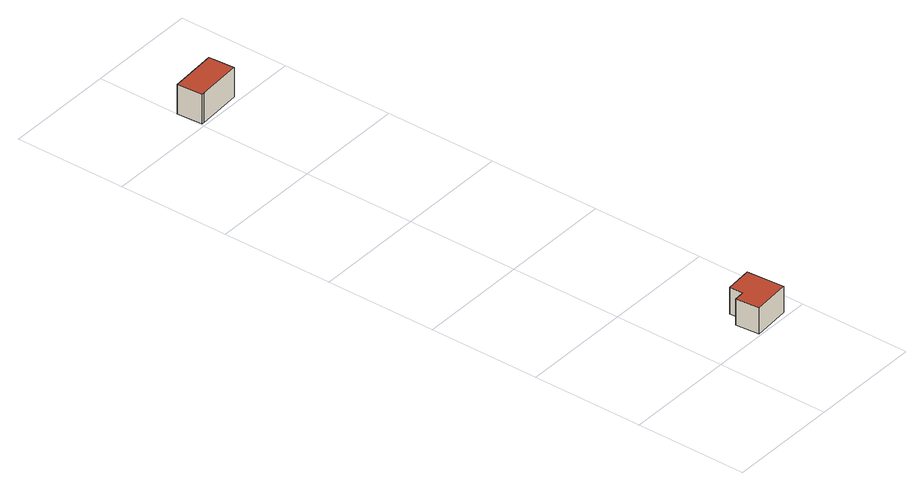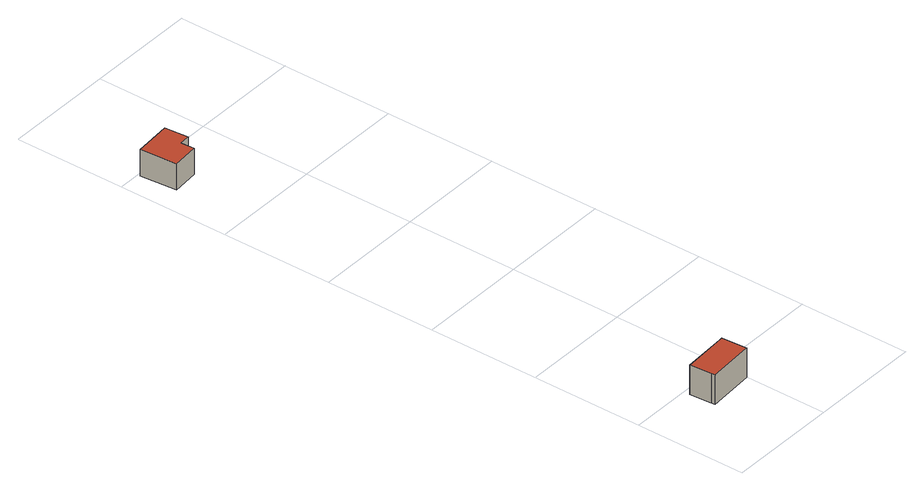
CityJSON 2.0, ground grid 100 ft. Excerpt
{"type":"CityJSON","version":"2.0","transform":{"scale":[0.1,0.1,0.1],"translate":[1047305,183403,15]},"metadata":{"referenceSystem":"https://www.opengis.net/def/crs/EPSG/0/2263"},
"CityObjects":{
"building1":{"type":"Building","attributes":{"name":"Bldg_3210013771","BIN":"4270938"},"geometry":[{"type":"MultiSurface","lod":"2","boundaries":[[[0,1,2,3,4,5]],[[6,7,8,9,10,11]],[[0,5,11,10]],[[1,0,10,9]],[[2,1,9,8]],[[3,2,8,7]],[[4,3,7,6]],[[5,4,6,11]]],"semantics":{"surfaces":[{"type":"RoofSurface","BIN":"4270938"},{"type":"GroundSurface"},{"type":"WallSurface"}],"values":[0,1,2,2,2,2,2,2]}}]},
"building2":{"type":"Building","attributes":{"name":"Bldg_3210020829","BIN":"4539245"},"geometry":[{"type":"MultiSurface","lod":"2","boundaries":[[[12,13,14,15,16,17]],[[18,19,20,21,22,23]],[[17,16,23,22]],[[12,17,22,21]],[[13,12,21,20]],[[14,13,20,19]],[[15,14,19,18]],[[16,15,18,23]]],"semantics":{"surfaces":[{"type":"RoofSurface","BIN":"4539245"},{"type":"GroundSurface"},{"type":"WallSurface"}],"values":[0,1,2,2,2,2,2,2]}}]}
},
"vertices":[
[790,365,261],[548,345,261],[558,223,261],[461,215,261],[479,3,261],[817,31,261],[479,3,16],[461,215,16],[558,223,16],[548,345,16],[790,365,16],[817,31,16],
[433,5253,276],[431,5288,276],[5,5258,276],[21,5027,276],[48,5029,276],[447,5057,276],[21,5027,1],[5,5258,1],[431,5288,1],[433,5253,1],[447,5057,1],[48,5029,1]
]}
